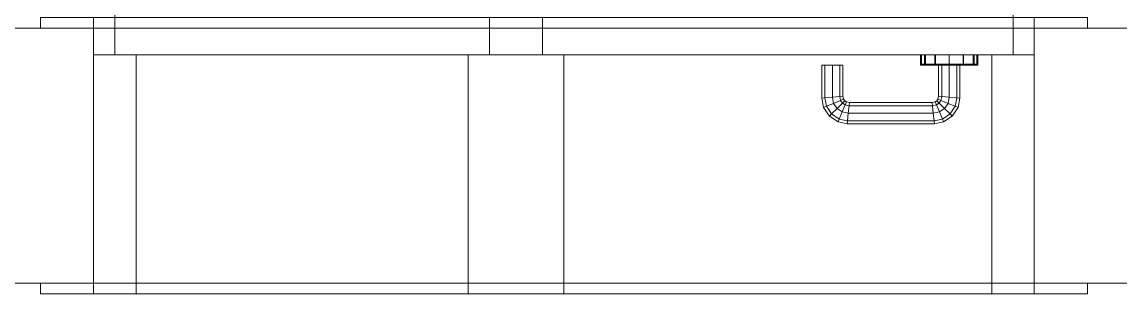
# Model space of a CAD drawing. Header units: metres. Extents: x 9 to 21.7, y 11.5 to 19.
# Drawn here: x 12.325 to 13.358, y 16.232 to 16.488 of the extents above; entities that cross this region are included whole.
import ezdxf

# ---------------------------------------------------------------- set-up
doc = ezdxf.new("R2010")
doc.units = ezdxf.units.M
doc.header["$MEASUREMENT"] = 0
doc.layers.add('Decken Roh', color=7, linetype='Continuous')
doc.layers.add('Wand Aussen', color=7, linetype='Continuous')

# ---------------------------------------------------------------- blocks, each defined once
blk = doc.blocks.new('Tür_1D59FB9E-E64F-814C-8C63-909AE0849ED7')
at = {"layer": 'Wand Aussen', "color": 254, "lineweight": 0, "true_color": 0xe6e6e6}
mesh = blk.add_polyface(dxfattribs=at)
corners = [(12.3422, 16.4818), (12.3422, 16.4818, 2.06), (12.3422, 16.4918, 2.06), (12.3422, 16.4918), (13.3272, 16.4818, 2.06), (13.3272, 16.4918, 2.06), (13.3272, 16.4818), (13.3272, 16.4918), (13.2772, 16.4818), (13.2772, 16.4918), (13.2772, 16.4818, 2.01), (13.2772, 16.4918, 2.01), (12.3922, 16.4818, 2.01), (12.3922, 16.4918, 2.01), (12.3922, 16.4818), (12.3922, 16.4918)]
mesh.append_faces([[corners[k] for k in face] for face in [(0, 1, 2, 3), (1, 4, 5, 2), (4, 6, 7, 5), (6, 8, 9, 7), (8, 10, 11, 9), (10, 12, 13, 11), (12, 14, 15, 13), (14, 0, 3, 15)]], dxfattribs={"color": 254})
mesh.append_faces([[corners[k] for k in face] for face in [(6, 10, 8)]], dxfattribs={"vtx0": -1, "color": 254})
mesh.append_faces([[corners[k] for k in face] for face in [(4, 10, 6), (7, 11, 5), (5, 11, 2)]], dxfattribs={"vtx0": -1, "vtx1": -1, "color": 254})
mesh.append_faces([[corners[k] for k in face] for face in [(1, 14, 12), (1, 12, 10), (13, 3, 2)]], dxfattribs={"vtx0": -1, "vtx2": -1, "color": 254})
mesh.append_faces([[corners[k] for k in face] for face in [(4, 1, 10), (11, 13, 2)]], dxfattribs={"vtx1": -1, "vtx2": -1, "color": 254})
mesh.append_faces([[corners[k] for k in face] for face in [(1, 0, 14), (13, 15, 3), (7, 9, 11)]], dxfattribs={"vtx2": -1, "color": 254})
mesh = blk.add_polyface(dxfattribs=at)
corners = [(12.3922, 16.4568), (12.3922, 16.4568, 2.01), (12.3922, 16.4918, 2.01), (12.3922, 16.4918), (13.2772, 16.4568, 2.01), (13.2772, 16.4918, 2.01), (13.2772, 16.4568), (13.2772, 16.4918), (13.2572, 16.4568), (13.2572, 16.4918), (13.2572, 16.4568, 1.99), (13.2572, 16.4918, 1.99), (12.8146, 16.4568, 1.99), (12.8146, 16.4918, 1.99), (12.7646, 16.4568, 1.99), (12.7646, 16.4918, 1.99), (12.4122, 16.4568, 1.99), (12.4122, 16.4918, 1.99), (12.4122, 16.4568), (12.4122, 16.4918)]
mesh.append_faces([[corners[k] for k in face] for face in [(0, 1, 2, 3), (1, 4, 5, 2), (4, 6, 7, 5), (6, 8, 9, 7), (8, 10, 11, 9), (10, 12, 13, 11), (12, 14, 15, 13), (14, 16, 17, 15), (16, 18, 19, 17), (18, 0, 3, 19)]], dxfattribs={"color": 254})
mesh.append_faces([[corners[k] for k in face] for face in [(6, 10, 8)]], dxfattribs={"vtx0": -1, "color": 254})
mesh.append_faces([[corners[k] for k in face] for face in [(4, 10, 6), (7, 11, 5), (5, 11, 2)]], dxfattribs={"vtx0": -1, "vtx1": -1, "color": 254})
mesh.append_faces([[corners[k] for k in face] for face in [(1, 16, 10), (11, 17, 2)]], dxfattribs={"vtx0": -1, "vtx1": -1, "vtx2": -1, "color": 254})
mesh.append_faces([[corners[k] for k in face] for face in [(1, 18, 16), (17, 3, 2)]], dxfattribs={"vtx0": -1, "vtx2": -1, "color": 254})
mesh.append_faces([[corners[k] for k in face] for face in [(4, 1, 10)]], dxfattribs={"vtx1": -1, "vtx2": -1, "color": 254})
mesh.append_faces([[corners[k] for k in face] for face in [(1, 0, 18), (17, 19, 3), (7, 9, 11)]], dxfattribs={"vtx2": -1, "color": 254})
mesh = blk.add_polyface(dxfattribs=at)
corners = [(12.4122, 16.4968), (12.4122, 16.4968, 1.99), (13.2572, 16.4968, 1.99), (13.2572, 16.4968), (13.2572, 16.4568), (13.2572, 16.4568, 1.99), (12.4122, 16.4568, 1.99), (12.4122, 16.4568)]
mesh.append_faces([[corners[k] for k in face] for face in [(0, 1, 2, 3), (4, 5, 6, 7), (3, 4, 7, 0), (0, 7, 6, 1), (1, 6, 5, 2), (2, 5, 4, 3)]], dxfattribs={"color": 254})
mesh = blk.add_polyface(dxfattribs=at)
corners = [(12.3922, 16.2318), (12.3922, 16.2318, 2.01), (12.3922, 16.4568, 2.01), (12.3922, 16.4568), (13.2772, 16.2318, 2.01), (13.2772, 16.4568, 2.01), (13.2772, 16.2318), (13.2772, 16.4568), (13.2372, 16.2318), (13.2372, 16.4568), (13.2372, 16.2318, 1.97), (13.2372, 16.4568, 1.97), (12.8346, 16.2318, 1.97), (12.8346, 16.4568, 1.97), (12.7446, 16.2318, 1.97), (12.7446, 16.4568, 1.97), (12.4322, 16.2318, 1.97), (12.4322, 16.4568, 1.97), (12.4322, 16.2318), (12.4322, 16.4568)]
mesh.append_faces([[corners[k] for k in face] for face in [(0, 1, 2, 3), (1, 4, 5, 2), (4, 6, 7, 5), (6, 8, 9, 7), (8, 10, 11, 9), (10, 12, 13, 11), (12, 14, 15, 13), (14, 16, 17, 15), (16, 18, 19, 17), (18, 0, 3, 19)]], dxfattribs={"color": 254})
mesh.append_faces([[corners[k] for k in face] for face in [(6, 10, 8)]], dxfattribs={"vtx0": -1, "color": 254})
mesh.append_faces([[corners[k] for k in face] for face in [(4, 10, 6), (7, 11, 5), (5, 11, 2)]], dxfattribs={"vtx0": -1, "vtx1": -1, "color": 254})
mesh.append_faces([[corners[k] for k in face] for face in [(1, 16, 10), (11, 17, 2)]], dxfattribs={"vtx0": -1, "vtx1": -1, "vtx2": -1, "color": 254})
mesh.append_faces([[corners[k] for k in face] for face in [(1, 18, 16), (17, 3, 2)]], dxfattribs={"vtx0": -1, "vtx2": -1, "color": 254})
mesh.append_faces([[corners[k] for k in face] for face in [(4, 1, 10)]], dxfattribs={"vtx1": -1, "vtx2": -1, "color": 254})
mesh.append_faces([[corners[k] for k in face] for face in [(1, 0, 18), (17, 19, 3), (7, 9, 11)]], dxfattribs={"vtx2": -1, "color": 254})
at = {"layer": 'Wand Aussen', "color": 23, "lineweight": 0, "true_color": 0xc2857c}
mesh = blk.add_polyface(dxfattribs=at)
corners = [(13.2107, 16.4468, 1.0734), (13.2107, 16.4469, 1.0734), (13.1972, 16.4469, 1.077), (13.1972, 16.4468, 1.077), (13.2206, 16.4468, 1.0635), (13.2206, 16.4469, 1.0635), (13.2242, 16.4468, 1.05), (13.2242, 16.4469, 1.05), (13.2206, 16.4468, 1.0365), (13.2206, 16.4469, 1.0365), (13.2107, 16.4468, 1.0266), (13.2107, 16.4469, 1.0266), (13.1972, 16.4468, 1.023), (13.1972, 16.4469, 1.023), (13.1837, 16.4468, 1.0266), (13.1837, 16.4469, 1.0266), (13.1738, 16.4468, 1.0365), (13.1738, 16.4469, 1.0365), (13.1702, 16.4468, 1.05), (13.1702, 16.4469, 1.05), (13.1738, 16.4468, 1.0635), (13.1738, 16.4469, 1.0635), (13.1837, 16.4468, 1.0734), (13.1837, 16.4469, 1.0734), (13.2107, 16.4567, 1.0734), (13.1972, 16.4567, 1.077), (13.2206, 16.4567, 1.0635), (13.2242, 16.4567, 1.05), (13.2206, 16.4567, 1.0365), (13.2107, 16.4567, 1.0266), (13.1972, 16.4567, 1.023), (13.1837, 16.4567, 1.0266), (13.1738, 16.4567, 1.0365), (13.1702, 16.4567, 1.05), (13.1738, 16.4567, 1.0635), (13.1837, 16.4567, 1.0734), (13.2107, 16.4568, 1.0734), (13.1972, 16.4568, 1.077), (13.2206, 16.4568, 1.0635), (13.2242, 16.4568, 1.05), (13.2206, 16.4568, 1.0365), (13.2107, 16.4568, 1.0266), (13.1972, 16.4568, 1.023), (13.1837, 16.4568, 1.0266), (13.1738, 16.4568, 1.0365), (13.1702, 16.4568, 1.05), (13.1738, 16.4568, 1.0635), (13.1837, 16.4568, 1.0734)]
mesh.append_faces([[corners[k] for k in face] for face in [(0, 1, 2, 3), (4, 5, 1, 0), (6, 7, 5, 4), (8, 9, 7, 6), (10, 11, 9, 8), (12, 13, 11, 10), (14, 15, 13, 12), (16, 17, 15, 14), (18, 19, 17, 16), (20, 21, 19, 18), (22, 23, 21, 20), (3, 2, 23, 22), (1, 24, 25, 2), (5, 26, 24, 1), (7, 27, 26, 5), (9, 28, 27, 7), (11, 29, 28, 9), (13, 30, 29, 11), (15, 31, 30, 13), (17, 32, 31, 15), (19, 33, 32, 17), (21, 34, 33, 19), (23, 35, 34, 21), (2, 25, 35, 23), (24, 36, 37, 25), (26, 38, 36, 24), (27, 39, 38, 26), (28, 40, 39, 27), (29, 41, 40, 28), (30, 42, 41, 29), (31, 43, 42, 30), (32, 44, 43, 31), (33, 45, 44, 32), (34, 46, 45, 33), (35, 47, 46, 34), (25, 37, 47, 35)]], dxfattribs={"color": 23})
mesh.append_faces([[corners[k] for k in face] for face in [(3, 6, 4, 0), (37, 45, 46, 47)]], dxfattribs={"vtx0": -1, "color": 23})
mesh.append_faces([[corners[k] for k in face] for face in [(3, 18, 16, 14), (3, 14, 12, 10), (3, 10, 8, 6), (37, 39, 40, 41), (37, 41, 42, 43), (37, 43, 44, 45)]], dxfattribs={"vtx0": -1, "vtx3": -1, "color": 23})
mesh.append_faces([[corners[k] for k in face] for face in [(3, 22, 20, 18), (37, 36, 38, 39)]], dxfattribs={"vtx3": -1, "color": 23})
mesh = blk.add_polyface(dxfattribs=at)
corners = [(13.1897, 16.4468, 0.9597), (13.1905, 16.4468, 0.9616), (13.1837, 16.4468, 0.9733), (13.1739, 16.4468, 0.9635), (13.1922, 16.4468, 0.9529), (13.1922, 16.4468, 0.9544), (13.1922, 16.4478, 0.9544), (13.1897, 16.4478, 0.9597), (13.1922, 16.4468, 0.95), (13.1922, 16.4468, 0.9471), (13.1922, 16.4468, 0.9413), (13.1922, 16.4468, 0.9375), (13.1922, 16.4478, 0.9375), (13.1922, 16.4478, 0.9413), (13.1922, 16.4478, 0.9471), (13.1922, 16.4478, 0.95), (13.1922, 16.4478, 0.9529), (13.1703, 16.4468, 0.95), (13.1837, 16.4468, 0.9734), (13.1738, 16.4468, 0.9635), (13.1918, 16.4468, 0.9651), (13.1972, 16.4468, 0.9674), (13.1972, 16.4468, 0.9769), (13.1905, 16.4478, 0.9616), (13.1918, 16.4478, 0.9651), (13.1748, 16.4478, 0.963), (13.1842, 16.4478, 0.9724), (13.1713, 16.4478, 0.95), (13.1748, 16.4478, 0.9371), (13.1842, 16.4478, 0.9276), (13.1972, 16.4478, 0.9325), (13.1972, 16.4478, 0.9241), (13.1937, 16.4478, 0.934), (13.1937, 16.4468, 0.934), (13.1837, 16.4468, 0.9267), (13.1972, 16.4468, 0.9231), (13.1972, 16.4468, 0.9325), (13.1739, 16.4468, 0.9365), (13.1702, 16.4468, 0.95), (13.1837, 16.4469, 0.9734), (13.1738, 16.4469, 0.9635), (13.1972, 16.4468, 0.977), (13.2026, 16.4468, 0.9651), (13.2039, 16.4468, 0.9616), (13.2106, 16.4468, 0.9733), (13.1972, 16.4478, 0.9674), (13.1972, 16.4478, 0.9759), (13.1842, 16.4478, 0.9725), (13.1747, 16.4478, 0.963), (13.1712, 16.4478, 0.95), (13.1747, 16.4478, 0.937), (13.1842, 16.4478, 0.9275), (13.1972, 16.4478, 0.924), (13.2022, 16.4478, 0.9413), (13.2101, 16.4478, 0.9276), (13.2007, 16.4478, 0.934), (13.2022, 16.4478, 0.9375), (13.2106, 16.4468, 0.9267), (13.2022, 16.4468, 0.9413), (13.2022, 16.4468, 0.9375), (13.2007, 16.4468, 0.934), (13.1837, 16.4468, 0.9266), (13.1972, 16.4468, 0.923), (13.1738, 16.4468, 0.9365), (13.1702, 16.4469, 0.95), (13.1837, 16.4567, 0.9734), (13.1738, 16.4567, 0.9635), (13.1972, 16.4469, 0.977), (13.2107, 16.4468, 0.9734), (13.2026, 16.4478, 0.9651), (13.2047, 16.4468, 0.9597), (13.2022, 16.4468, 0.9544), (13.2022, 16.4468, 0.9529), (13.2205, 16.4468, 0.9635), (13.2039, 16.4478, 0.9616), (13.2047, 16.4478, 0.9597), (13.2101, 16.4478, 0.9724), (13.1972, 16.4478, 0.976), (13.1842, 16.4479, 0.9725), (13.1747, 16.4479, 0.963), (13.1712, 16.4479, 0.95), (13.1747, 16.4479, 0.937), (13.1842, 16.4479, 0.9275), (13.1972, 16.4479, 0.924), (13.2102, 16.4478, 0.9275), (13.2022, 16.4478, 0.9544), (13.2022, 16.4478, 0.9529), (13.2022, 16.4478, 0.95), (13.2022, 16.4478, 0.9471), (13.2022, 16.4468, 0.9471), (13.2022, 16.4468, 0.95), (13.2196, 16.4478, 0.9371), (13.2205, 16.4468, 0.9366), (13.2107, 16.4468, 0.9266), (13.1837, 16.4469, 0.9266), (13.1972, 16.4469, 0.923), (13.1738, 16.4469, 0.9365), (13.1702, 16.4567, 0.95), (13.1837, 16.4568, 0.9734), (13.1738, 16.4568, 0.9635), (13.1972, 16.4567, 0.977), (13.2107, 16.4469, 0.9734), (13.2206, 16.4468, 0.9635), (13.2241, 16.4468, 0.95), (13.2196, 16.4478, 0.963), (13.2102, 16.4478, 0.9725), (13.1972, 16.4479, 0.976), (13.1842, 16.4567, 0.9725), (13.1747, 16.4567, 0.963), (13.1712, 16.4567, 0.95), (13.1747, 16.4567, 0.937), (13.1842, 16.4567, 0.9275), (13.1972, 16.4567, 0.924), (13.2102, 16.4479, 0.9275), (13.2197, 16.4478, 0.937), (13.2231, 16.4478, 0.95), (13.2206, 16.4468, 0.9365), (13.2107, 16.4469, 0.9266), (13.1837, 16.4567, 0.9266), (13.1972, 16.4567, 0.923), (13.1738, 16.4567, 0.9365), (13.1702, 16.4568, 0.95), (13.1837, 16.4568, 0.9733), (13.1739, 16.4568, 0.9635), (13.1972, 16.4568, 0.977), (13.2107, 16.4567, 0.9734), (13.2206, 16.4469, 0.9635), (13.2242, 16.4468, 0.95), (13.2197, 16.4478, 0.963), (13.2102, 16.4479, 0.9725), (13.1972, 16.4567, 0.976), (13.1842, 16.4568, 0.9725), (13.1747, 16.4568, 0.963), (13.1712, 16.4568, 0.95), (13.1747, 16.4568, 0.937), (13.1842, 16.4568, 0.9275), (13.1972, 16.4568, 0.924), (13.2102, 16.4567, 0.9275), (13.2197, 16.4479, 0.937), (13.2232, 16.4478, 0.95), (13.2206, 16.4469, 0.9365), (13.2107, 16.4567, 0.9266), (13.1837, 16.4568, 0.9266), (13.1972, 16.4568, 0.923), (13.1738, 16.4568, 0.9365), (13.1703, 16.4568, 0.95), (13.1841, 16.4568, 0.9726), (13.1746, 16.4568, 0.9631), (13.1972, 16.4568, 0.9769), (13.2107, 16.4568, 0.9734), (13.2206, 16.4567, 0.9635), (13.2242, 16.4469, 0.95), (13.2197, 16.4479, 0.963), (13.2102, 16.4567, 0.9725), (13.1972, 16.4568, 0.976), (13.1711, 16.4568, 0.95), (13.1746, 16.4568, 0.937), (13.1841, 16.4568, 0.9274), (13.1972, 16.4568, 0.9239), (13.2102, 16.4568, 0.9275), (13.2197, 16.4567, 0.937), (13.2232, 16.4479, 0.95), (13.2206, 16.4567, 0.9365), (13.2107, 16.4568, 0.9266), (13.1837, 16.4568, 0.9267), (13.1972, 16.4568, 0.9231), (13.1739, 16.4568, 0.9365), (13.1972, 16.4568, 0.9761), (13.2106, 16.4568, 0.9733), (13.2206, 16.4568, 0.9635), (13.2242, 16.4567, 0.95), (13.2197, 16.4567, 0.963), (13.2102, 16.4568, 0.9725), (13.2102, 16.4568, 0.9274), (13.2197, 16.4568, 0.937), (13.2232, 16.4567, 0.95), (13.2206, 16.4568, 0.9365), (13.2106, 16.4568, 0.9267), (13.2102, 16.4568, 0.9726), (13.2205, 16.4568, 0.9635), (13.2242, 16.4568, 0.95), (13.2197, 16.4568, 0.963), (13.2198, 16.4568, 0.937), (13.2232, 16.4568, 0.95), (13.2205, 16.4568, 0.9366), (13.2198, 16.4568, 0.9631), (13.2241, 16.4568, 0.95), (13.2233, 16.4568, 0.95)]
mesh.append_faces([[corners[k] for k in face] for face in [(5, 6, 7, 0), (17, 8, 4, 3), (2, 18, 19, 3), (25, 16, 15, 27), (27, 15, 14, 28), (28, 14, 13, 29), (12, 11, 33, 32), (34, 10, 9, 37), (37, 9, 8, 17), (3, 19, 38, 17), (18, 39, 40, 19), (22, 41, 18, 2), (20, 24, 45, 21), (47, 26, 25, 48), (48, 25, 27, 49), (49, 27, 28, 50), (50, 28, 29, 51), (32, 33, 36, 30), (51, 29, 31, 52), (34, 61, 62, 35), (37, 63, 61, 34), (17, 38, 63, 37), (19, 40, 64, 38), (39, 65, 66, 40), (41, 67, 39, 18), (44, 68, 41, 22), (21, 45, 69, 42), (77, 46, 26, 47), (78, 47, 48, 79), (79, 48, 49, 80), (80, 49, 50, 81), (81, 50, 51, 82), (30, 36, 60, 55), (82, 51, 52, 83), (52, 31, 54, 84), (55, 60, 59, 56), (54, 53, 88, 91), (92, 89, 58, 57), (35, 62, 93, 57), (61, 94, 95, 62), (63, 96, 94, 61), (38, 64, 96, 63), (40, 66, 97, 64), (65, 98, 99, 66), (67, 100, 65, 39), (68, 101, 67, 41), (73, 102, 68, 44), (73, 72, 90, 103), (70, 75, 85, 71), (105, 76, 46, 77), (106, 77, 47, 78), (107, 78, 79, 108), (108, 79, 80, 109), (109, 80, 81, 110), (110, 81, 82, 111), (111, 82, 83, 112), (83, 52, 84, 113), (84, 54, 91, 114), (103, 90, 89, 92), (91, 88, 87, 115), (115, 87, 86, 104), (57, 93, 116, 92), (62, 95, 117, 93), (94, 118, 119, 95), (96, 120, 118, 94), (64, 97, 120, 96), (66, 99, 121, 97), (98, 122, 123, 99), (100, 124, 98, 65), (101, 125, 100, 67), (102, 126, 101, 68), (103, 127, 102, 73), (128, 104, 76, 105), (129, 105, 77, 106), (130, 106, 78, 107), (131, 107, 108, 132), (132, 108, 109, 133), (133, 109, 110, 134), (134, 110, 111, 135), (135, 111, 112, 136), (112, 83, 113, 137), (113, 84, 114, 138), (114, 91, 115, 139), (92, 116, 127, 103), (139, 115, 104, 128), (93, 117, 140, 116), (95, 119, 141, 117), (118, 142, 143, 119), (120, 144, 142, 118), (97, 121, 144, 120), (99, 123, 145, 121), (122, 146, 147, 123), (124, 148, 122, 98), (125, 149, 124, 100), (126, 150, 125, 101), (127, 151, 126, 102), (152, 128, 105, 129), (153, 129, 106, 130), (154, 130, 107, 131), (146, 131, 132, 147), (147, 132, 133, 155), (155, 133, 134, 156), (156, 134, 135, 157), (157, 135, 136, 158), (136, 112, 137, 159), (137, 113, 138, 160), (138, 114, 139, 161), (116, 140, 151, 127), (161, 139, 128, 152), (117, 141, 162, 140), (119, 143, 163, 141), (142, 164, 165, 143), (144, 166, 164, 142), (121, 145, 166, 144), (123, 147, 155, 145), (148, 167, 146, 122), (149, 168, 148, 124), (150, 169, 149, 125), (151, 170, 150, 126), (171, 152, 129, 153), (172, 153, 130, 154), (167, 154, 131, 146), (145, 155, 156, 166), (166, 156, 157, 164), (164, 157, 158, 165), (158, 136, 159, 173), (159, 137, 160, 174), (160, 138, 161, 175), (140, 162, 170, 151), (175, 161, 152, 171), (141, 163, 176, 162), (143, 165, 177, 163), (168, 178, 167, 148), (169, 179, 168, 149), (170, 180, 169, 150), (181, 171, 153, 172), (178, 172, 154, 167), (165, 158, 173, 177), (173, 159, 174, 182), (174, 160, 175, 183), (162, 176, 180, 170), (183, 175, 171, 181), (163, 177, 184, 176), (179, 185, 178, 168), (180, 186, 179, 169), (185, 181, 172, 178), (177, 173, 182, 184), (182, 174, 183, 187), (176, 184, 186, 180), (187, 183, 181, 185), (186, 187, 185, 179), (184, 182, 187, 186)]], dxfattribs={"color": 23})
mesh.append_faces([[corners[k] for k in face] for face in [(5, 15, 16, 6), (22, 20, 21), (0, 24, 20, 1), (16, 7, 6), (31, 32, 30), (44, 42, 43), (54, 56, 53), (42, 75, 70, 43), (85, 90, 72, 71)]], dxfattribs={"vtx0": -1, "color": 23})
mesh.append_faces([[corners[k] for k in face] for face in [(4, 0, 3), (35, 33, 34), (46, 24, 26), (57, 59, 35), (76, 69, 46)]], dxfattribs={"vtx0": -1, "vtx1": -1, "color": 23})
mesh.append_faces([[corners[k] for k in face] for face in [(44, 70, 72), (86, 75, 76)]], dxfattribs={"vtx0": -1, "vtx1": -1, "vtx2": -1, "color": 23})
mesh.append_faces([[corners[k] for k in face] for face in [(0, 2, 3), (29, 12, 32), (31, 55, 56)]], dxfattribs={"vtx0": -1, "vtx2": -1, "color": 23})
mesh.append_faces([[corners[k] for k in face] for face in [(5, 9, 10, 11), (5, 11, 12, 13), (5, 13, 14, 15), (85, 88, 53, 56), (85, 56, 59, 58), (85, 58, 89, 90)]], dxfattribs={"vtx0": -1, "vtx3": -1, "color": 23})
mesh.append_faces([[corners[k] for k in face] for face in [(1, 2, 0), (5, 0, 4), (23, 7, 26), (36, 33, 35), (45, 24, 46), (73, 44, 72), (104, 86, 76)]], dxfattribs={"vtx1": -1, "color": 23})
mesh.append_faces([[corners[k] for k in face] for face in [(22, 2, 20), (25, 26, 7), (16, 25, 7), (31, 29, 32), (33, 11, 34), (44, 22, 42), (54, 31, 56), (59, 60, 35)]], dxfattribs={"vtx1": -1, "vtx2": -1, "color": 23})
mesh.append_faces([[corners[k] for k in face] for face in [(2, 1, 20), (29, 13, 12), (11, 10, 34), (22, 21, 42), (24, 23, 26), (31, 30, 55), (60, 36, 35), (57, 58, 59), (70, 71, 72), (44, 43, 70), (69, 45, 46), (76, 74, 69), (86, 85, 75), (75, 74, 76)]], dxfattribs={"vtx2": -1, "color": 23})
mesh.append_faces([[corners[k] for k in face] for face in [(5, 4, 8, 9), (0, 7, 23, 24), (42, 69, 74, 75), (85, 86, 87, 88)]], dxfattribs={"vtx3": -1, "color": 23})
mesh = blk.add_polyface(dxfattribs=at)
corners = [(13.2072, 16.4468, 1.05), (13.2072, 16.4158, 1.05), (13.2043, 16.4161, 1.0429), (13.2043, 16.4468, 1.0429), (13.1972, 16.4168, 1.04), (13.1972, 16.4468, 1.04), (13.1901, 16.4175, 1.0429), (13.1901, 16.4468, 1.0429), (13.1872, 16.4177, 1.05), (13.1872, 16.4468, 1.05), (13.1901, 16.4175, 1.0571), (13.1901, 16.4468, 1.0571), (13.1972, 16.4168, 1.06), (13.1972, 16.4468, 1.06), (13.2043, 16.4161, 1.0571), (13.2043, 16.4468, 1.0571), (13.2055, 16.4071, 1.05), (13.2027, 16.4083, 1.0429), (13.1961, 16.411, 1.04), (13.1894, 16.4138, 1.0429), (13.1866, 16.4149, 1.05), (13.1894, 16.4138, 1.0571), (13.1961, 16.411, 1.06), (13.2027, 16.4083, 1.0571), (13.2, 16.3989, 1.05), (13.1979, 16.4011, 1.0429), (13.1928, 16.4062, 1.04), (13.1877, 16.4113, 1.0429), (13.1856, 16.4134, 1.05), (13.1877, 16.4113, 1.0571), (13.1928, 16.4062, 1.06), (13.1979, 16.4011, 1.0571), (13.1918, 16.3935, 1.05), (13.1907, 16.3962, 1.0429), (13.1879, 16.4029, 1.04), (13.1852, 16.4096, 1.0429), (13.184, 16.4123, 1.05), (13.1852, 16.4096, 1.0571), (13.1879, 16.4029, 1.06), (13.1907, 16.3962, 1.0571), (13.1832, 16.3918, 1.05), (13.1829, 16.3947, 1.0429), (13.1822, 16.4018, 1.04), (13.1815, 16.4088, 1.0429), (13.1812, 16.4118, 1.05), (13.1815, 16.4088, 1.0571), (13.1822, 16.4018, 1.06), (13.1829, 16.3947, 1.0571), (13.1012, 16.3918, 1.05), (13.1015, 16.3947, 1.0429), (13.1022, 16.4018, 1.04), (13.1029, 16.4088, 1.0429), (13.1032, 16.4118, 1.05), (13.1029, 16.4088, 1.0571), (13.1022, 16.4018, 1.06), (13.1015, 16.3947, 1.0571), (13.0926, 16.3935, 1.05), (13.0937, 16.3962, 1.0429), (13.0965, 16.4029, 1.04), (13.0992, 16.4096, 1.0429), (13.1004, 16.4123, 1.05), (13.0992, 16.4096, 1.0571), (13.0965, 16.4029, 1.06), (13.0937, 16.3962, 1.0571), (13.0844, 16.3989, 1.05), (13.0865, 16.4011, 1.0429), (13.0916, 16.4062, 1.04), (13.0967, 16.4113, 1.0429), (13.0988, 16.4134, 1.05), (13.0967, 16.4113, 1.0571), (13.0916, 16.4062, 1.06), (13.0865, 16.4011, 1.0571), (13.0789, 16.4071, 1.05), (13.0817, 16.4083, 1.0429), (13.0883, 16.411, 1.04), (13.095, 16.4138, 1.0429), (13.0978, 16.4149, 1.05), (13.095, 16.4138, 1.0571), (13.0883, 16.411, 1.06), (13.0817, 16.4083, 1.0571), (13.0772, 16.4158, 1.05), (13.0801, 16.4161, 1.0429), (13.0872, 16.4168, 1.04), (13.0943, 16.4175, 1.0429), (13.0972, 16.4177, 1.05), (13.0943, 16.4175, 1.0571), (13.0872, 16.4168, 1.06), (13.0801, 16.4161, 1.0571), (13.0772, 16.4468, 1.05), (13.0801, 16.4468, 1.0429), (13.0872, 16.4468, 1.04), (13.0943, 16.4468, 1.0429), (13.0972, 16.4468, 1.05), (13.0943, 16.4468, 1.0571), (13.0872, 16.4468, 1.06), (13.0801, 16.4468, 1.0571)]
mesh.append_faces([[corners[k] for k in face] for face in [(0, 1, 2, 3), (3, 2, 4, 5), (5, 4, 6, 7), (7, 6, 8, 9), (9, 8, 10, 11), (11, 10, 12, 13), (13, 12, 14, 15), (15, 14, 1, 0), (1, 16, 17, 2), (2, 17, 18, 4), (4, 18, 19, 6), (6, 19, 20, 8), (8, 20, 21, 10), (10, 21, 22, 12), (12, 22, 23, 14), (14, 23, 16, 1), (16, 24, 25, 17), (17, 25, 26, 18), (18, 26, 27, 19), (19, 27, 28, 20), (20, 28, 29, 21), (21, 29, 30, 22), (22, 30, 31, 23), (23, 31, 24, 16), (24, 32, 33, 25), (25, 33, 34, 26), (26, 34, 35, 27), (27, 35, 36, 28), (28, 36, 37, 29), (29, 37, 38, 30), (30, 38, 39, 31), (31, 39, 32, 24), (32, 40, 41, 33), (33, 41, 42, 34), (34, 42, 43, 35), (35, 43, 44, 36), (36, 44, 45, 37), (37, 45, 46, 38), (38, 46, 47, 39), (39, 47, 40, 32), (40, 48, 49, 41), (41, 49, 50, 42), (42, 50, 51, 43), (43, 51, 52, 44), (44, 52, 53, 45), (45, 53, 54, 46), (46, 54, 55, 47), (47, 55, 48, 40), (48, 56, 57, 49), (49, 57, 58, 50), (50, 58, 59, 51), (51, 59, 60, 52), (52, 60, 61, 53), (53, 61, 62, 54), (54, 62, 63, 55), (55, 63, 56, 48), (56, 64, 65, 57), (57, 65, 66, 58), (58, 66, 67, 59), (59, 67, 68, 60), (60, 68, 69, 61), (61, 69, 70, 62), (62, 70, 71, 63), (63, 71, 64, 56), (64, 72, 73, 65), (65, 73, 74, 66), (66, 74, 75, 67), (67, 75, 76, 68), (68, 76, 77, 69), (69, 77, 78, 70), (70, 78, 79, 71), (71, 79, 72, 64), (72, 80, 81, 73), (73, 81, 82, 74), (74, 82, 83, 75), (75, 83, 84, 76), (76, 84, 85, 77), (77, 85, 86, 78), (78, 86, 87, 79), (79, 87, 80, 72), (80, 88, 89, 81), (81, 89, 90, 82), (82, 90, 91, 83), (83, 91, 92, 84), (84, 92, 93, 85), (85, 93, 94, 86), (86, 94, 95, 87), (87, 95, 88, 80)]], dxfattribs={"color": 23})
mesh.append_faces([[corners[k] for k in face] for face in [(88, 91, 90, 89)]], dxfattribs={"vtx0": -1, "color": 23})
mesh.append_faces([[corners[k] for k in face] for face in [(88, 93, 92, 91)]], dxfattribs={"vtx0": -1, "vtx3": -1, "color": 23})
mesh.append_faces([[corners[k] for k in face] for face in [(88, 95, 94, 93)]], dxfattribs={"vtx3": -1, "color": 23})
at = {"layer": 'Wand Aussen', "color": 254, "lineweight": 0, "true_color": 0xe6e6e6}
mesh = blk.add_polyface(dxfattribs=at)
corners = [(12.3422, 16.2318), (12.3422, 16.2318, 2.06), (12.3422, 16.2418, 2.06), (12.3422, 16.2418), (13.3272, 16.2318, 2.06), (13.3272, 16.2418, 2.06), (13.3272, 16.2318), (13.3272, 16.2418), (13.2772, 16.2318), (13.2772, 16.2418), (13.2772, 16.2318, 2.01), (13.2772, 16.2418, 2.01), (12.3922, 16.2318, 2.01), (12.3922, 16.2418, 2.01), (12.3922, 16.2318), (12.3922, 16.2418)]
mesh.append_faces([[corners[k] for k in face] for face in [(0, 1, 2, 3), (1, 4, 5, 2), (4, 6, 7, 5), (6, 8, 9, 7), (8, 10, 11, 9), (10, 12, 13, 11), (12, 14, 15, 13), (14, 0, 3, 15)]], dxfattribs={"color": 254})
mesh.append_faces([[corners[k] for k in face] for face in [(6, 10, 8)]], dxfattribs={"vtx0": -1, "color": 254})
mesh.append_faces([[corners[k] for k in face] for face in [(4, 10, 6), (7, 11, 5), (5, 11, 2)]], dxfattribs={"vtx0": -1, "vtx1": -1, "color": 254})
mesh.append_faces([[corners[k] for k in face] for face in [(1, 14, 12), (1, 12, 10), (13, 3, 2)]], dxfattribs={"vtx0": -1, "vtx2": -1, "color": 254})
mesh.append_faces([[corners[k] for k in face] for face in [(4, 1, 10), (11, 13, 2)]], dxfattribs={"vtx1": -1, "vtx2": -1, "color": 254})
mesh.append_faces([[corners[k] for k in face] for face in [(1, 0, 14), (13, 15, 3), (7, 9, 11)]], dxfattribs={"vtx2": -1, "color": 254})
blk = doc.blocks.new('Wand_51E790EA-7A71-C645-959D-4D613119D964', base_point=(11.9912, 16.2418))
at = {"layer": 'Wand Aussen', "color": 253, "lineweight": 0, "true_color": 0xa8a99e}
mesh = blk.add_polyface(dxfattribs=at)
corners = [(12.3922, 16.4818, 2.01), (12.3922, 16.4818), (11.9912, 16.4818), (11.9912, 16.4818, 2.5), (13.9912, 16.4818, 2.5), (13.9912, 16.4818), (13.2772, 16.4818), (13.2772, 16.4818, 2.01), (12.3922, 16.2418, 2.01), (12.3922, 16.2418), (11.9912, 16.2418), (11.9912, 16.2418, 2.5), (13.9912, 16.2418, 2.5), (13.9912, 16.2418), (13.2772, 16.2418), (13.2772, 16.2418, 2.01)]
mesh.append_faces([[corners[k] for k in face] for face in [(1, 0, 8, 9), (1, 9, 10, 2), (10, 11, 3, 2), (3, 11, 12, 4), (4, 12, 13, 5), (14, 6, 5, 13), (7, 6, 14, 15), (0, 7, 15, 8)]], dxfattribs={"color": 253})
mesh.append_faces([[corners[k] for k in face] for face in [(2, 0, 1), (13, 15, 14)]], dxfattribs={"vtx0": -1, "color": 253})
mesh.append_faces([[corners[k] for k in face] for face in [(5, 7, 4), (10, 8, 11)]], dxfattribs={"vtx0": -1, "vtx1": -1, "color": 253})
mesh.append_faces([[corners[k] for k in face] for face in [(7, 3, 4), (8, 12, 11)]], dxfattribs={"vtx0": -1, "vtx2": -1, "color": 253})
mesh.append_faces([[corners[k] for k in face] for face in [(6, 7, 5), (9, 8, 10)]], dxfattribs={"vtx1": -1, "color": 253})
mesh.append_faces([[corners[k] for k in face] for face in [(7, 0, 3), (2, 3, 0), (8, 15, 12), (13, 12, 15)]], dxfattribs={"vtx1": -1, "vtx2": -1, "color": 253})
blk = doc.blocks.new('Decke_184DDD20-6C3E-E545-BDAB-9126F6032FE1', base_point=(8.9912, 19.0018))
at = {"layer": 'Decken Roh', "color": 253, "lineweight": 0, "true_color": 0xa8a99e}
mesh = blk.add_polyface(dxfattribs=at)
corners = [(21.6912, 11.5018, -0.1), (21.6912, 19.0018, -0.1), (21.6912, 19.0018, -0.06), (21.6912, 11.5018, -0.06), (21.6912, 11.5018, -0.3), (21.6912, 19.0018, -0.3), (8.9912, 19.0018, -0.1), (8.9912, 19.0018, -0.06), (21.6912, 19.0018), (21.6912, 11.5018), (8.9912, 11.5018, -0.1), (8.9912, 11.5018, -0.06), (8.9912, 11.5018, -0.3), (8.9912, 19.0018, -0.3), (8.9912, 19.0018), (8.9912, 11.5018)]
mesh.append_faces([[corners[k] for k in face] for face in [(0, 1, 2, 3), (1, 6, 7, 2), (10, 0, 3, 11), (6, 10, 11, 7)]], dxfattribs={"color": 2})
mesh.append_faces([[corners[k] for k in face] for face in [(3, 2, 8, 9), (2, 7, 14, 8), (8, 14, 15, 9), (11, 3, 9, 15), (7, 11, 15, 14)]], dxfattribs={"color": 8})
mesh.append_faces([[corners[k] for k in face] for face in [(1, 0, 4, 5), (0, 10, 12, 4), (12, 13, 5, 4), (6, 1, 5, 13), (10, 6, 13, 12)]], dxfattribs={"color": 253})
blk = doc.blocks.new('Decke_2B239743-7579-A04A-9CF8-B71A60B658FD', base_point=(8.9912, 19.0018))
at = {"layer": 'Decken Roh', "color": 253, "lineweight": 0, "true_color": 0xa8a99e}
mesh = blk.add_polyface(dxfattribs=at)
corners = [(21.6912, 11.5018, 2.7), (21.6912, 19.0018, 2.7), (21.6912, 19.0018, 2.9), (21.6912, 11.5018, 2.9), (21.6912, 11.5018, 2.5), (21.6912, 19.0018, 2.5), (8.9912, 19.0018, 2.7), (8.9912, 19.0018, 2.9), (21.6912, 19.0018, 2.95), (21.6912, 11.5018, 2.95), (8.9912, 11.5018, 2.7), (8.9912, 11.5018, 2.9), (8.9912, 11.5018, 2.5), (8.9912, 19.0018, 2.5), (8.9912, 19.0018, 2.95), (21.6912, 19.0018, 2.98), (21.6912, 11.5018, 2.98), (8.9912, 11.5018, 2.95), (8.9912, 19.0018, 2.98), (8.9912, 11.5018, 2.98)]
mesh.append_faces([[corners[k] for k in face] for face in [(0, 1, 2, 3), (1, 6, 7, 2), (10, 0, 3, 11), (6, 10, 11, 7)]], dxfattribs={"color": 2})
mesh.append_faces([[corners[k] for k in face] for face in [(3, 2, 8, 9), (2, 7, 14, 8), (11, 3, 9, 17), (7, 11, 17, 14)]], dxfattribs={"color": 7})
mesh.append_faces([[corners[k] for k in face] for face in [(1, 0, 4, 5), (0, 10, 12, 4), (12, 13, 5, 4), (6, 1, 5, 13), (10, 6, 13, 12)]], dxfattribs={"color": 253})
mesh.append_faces([[corners[k] for k in face] for face in [(9, 8, 15, 16), (8, 14, 18, 15), (15, 18, 19, 16), (17, 9, 16, 19), (14, 17, 19, 18)]], dxfattribs={"color": 254})

msp = doc.modelspace()

# ---------------------------------------------------------------- block references
at = {"layer": 'Decken Roh', "linetype": 'Continuous'}
for name in ['Decke_184DDD20-6C3E-E545-BDAB-9126F6032FE1', 'Decke_2B239743-7579-A04A-9CF8-B71A60B658FD']:
    msp.add_blockref(name, (8.9912, 19.0018), dxfattribs=at)
at = {"layer": 'Wand Aussen', "linetype": 'Continuous'}
msp.add_blockref('Tür_1D59FB9E-E64F-814C-8C63-909AE0849ED7', (0, 0), dxfattribs=at)
at = {"layer": 'Wand Aussen'}
msp.add_blockref('Wand_51E790EA-7A71-C645-959D-4D613119D964', (11.9912, 16.2418), dxfattribs=at)

doc.saveas('drawing.dxf')
